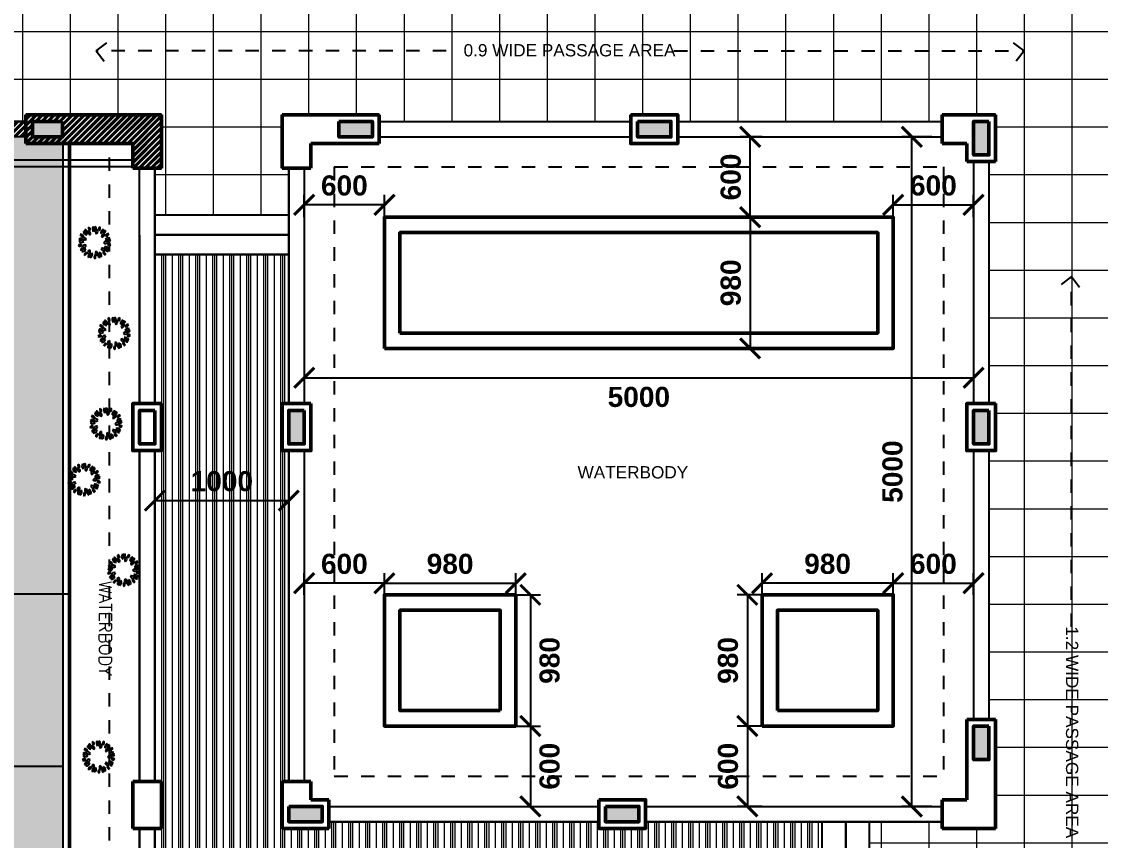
# Model space of a CAD drawing. Header units: millimetres. Extents: x 1521 to 3683, y 1649 to 3322.
# Drawn here: x 1660.59 to 1668.65, y 1663.33 to 1669.44 of the extents above; entities that cross this region are included whole.
import ezdxf
from ezdxf.enums import TextEntityAlignment as Align

# ---------------------------------------------------------------- set-up
doc = ezdxf.new("R2010")
doc.units = ezdxf.units.MM
doc.header["$LTSCALE"] = 0.1
doc.linetypes.add('DASHED', pattern=[0.75, 0.5, -0.25])
doc.linetypes.add('DASHED2', pattern=[0.375, 0.25, -0.125])
doc.layers.get('DEFPOINTS').update_dxf_attribs({"lineweight": 25})
doc.layers.add('4', color=6, linetype='Continuous')
doc.layers.add('HA', color=74, linetype='Continuous')
for name, color, linetype, lineweight in [('COL', 1, 'Continuous', 50), ('WALL', 7, 'Continuous', 50), ('WIN', 8, 'Continuous', 25)]:
    doc.layers.add(name, color=color, linetype=linetype, lineweight=lineweight)
doc.styles.add('STYLE1', font='arialbd.ttf')
doc.styles.add('style3', font='simplex.shx')
doc.styles.add('WORKING', font='ARIALN.TTF')
doc.dimstyles.new('50', dxfattribs={"dimscale": 0.75, "dimtxt": 0.2, "dimasz": 0.2, "dimexe": 0.1, "dimexo": 0, "dimgap": 0.09, "dimtad": 2, "dimdec": 0, "dimlfac": 1000, "dimzin": 0, "dimdsep": 46, "dimtxsty": 'STYLE1', "dimblk": 'ARCHTICK', "dimcen": 0.09, "dimclrd": 4, "dimclre": 8, "dimclrt": 6, "dimadec": 0, "dimazin": 0, "dimtfac": 1, "dimtdec": 0, "dimtofl": 0, "dimtmove": 0, "dimatfit": 3, "dimldrblk": 'OPEN90', "dimfxl": 0.05, "dimtolj": 1, "dimtzin": 0, "dimarcsym": 0})
pattern_1 = [(45, (1042.899978, 936.663584), (-0.0224506403, 0.0224506403), []), (45, (1042.899978, 936.67946), (-0.0224506403, 0.0224506403), [])]

# ---------------------------------------------------------------- blocks, each defined once
blk = doc.blocks.new('_ArchTick')
at = {"color": 0, "linetype": 'ByBlock', "const_width": 0.15}
blk.add_lwpolyline([(-0.5, -0.5), (0.5, 0.5)], dxfattribs=at)
blk = doc.blocks.new('*D113')
at = {"color": 8, "lineweight": -2}
for p, q in [((1666.1204, 1665.1611), (1666.1204, 1665.3225)), ((1667.1004, 1665.1611), (1667.1004, 1665.3225))]:
    blk.add_line(p, q, dxfattribs=at)
at = {"color": 4, "lineweight": -2}
blk.add_line((1667.1004, 1665.2475), (1666.1204, 1665.2475), dxfattribs=at)
at = {"layer": 'DEFPOINTS', "color": 0}
for p in [(1666.1204, 1665.2475), (1666.1204, 1665.1611), (1667.1004, 1665.1611)]:
    blk.add_point(p, dxfattribs=at)
at = {"color": 4, "lineweight": -2, "xscale": 0.15, "yscale": 0.15, "zscale": 0.15, "rotation": 180}
blk.add_blockref('_ArchTick', (1666.1204, 1665.2475), dxfattribs=at)
at = {"color": 4, "lineweight": -2, "xscale": 0.15, "yscale": 0.15, "zscale": 0.15}
blk.add_blockref('_ArchTick', (1667.1004, 1665.2475), dxfattribs=at)
at = {"color": 6, "insert": (1666.6104, 1665.3916), "char_height": 0.15, "attachment_point": 5, "style": 'STYLE1'}
blk.add_mtext('\\A1;980', dxfattribs=at)
blk = doc.blocks.new('_Open90')
at = {"color": 0, "linetype": 'ByBlock', "lineweight": -2}
for p, q in [((0, 0), (-1, 0)), ((-0.5, 0.5), (0, 0)), ((0, 0), (-0.5, -0.5))]:
    blk.add_line(p, q, dxfattribs=at)
blk = doc.blocks.new('*D114')
at = {"color": 8, "lineweight": -2}
for p, q in [((1666.1204, 1665.1611), (1665.9358, 1665.1611)), ((1666.1204, 1664.1811), (1665.9358, 1664.1811))]:
    blk.add_line(p, q, dxfattribs=at)
at = {"color": 4, "lineweight": -2}
blk.add_line((1666.0108, 1665.1611), (1666.0108, 1664.1811), dxfattribs=at)
at = {"layer": 'DEFPOINTS', "color": 0}
for p in [(1666.1204, 1665.1611), (1666.0108, 1664.1811), (1666.1204, 1664.1811)]:
    blk.add_point(p, dxfattribs=at)
at = {"color": 4, "lineweight": -2, "xscale": 0.15, "yscale": 0.15, "zscale": 0.15}
for p, rotation in [((1666.0108, 1665.1611), 90), ((1666.0108, 1664.1811), 270)]:
    blk.add_blockref('_ArchTick', p, dxfattribs=dict(at, rotation=rotation))
at = {"color": 6, "insert": (1665.8666, 1664.6711), "char_height": 0.15, "attachment_point": 5, "rotation": 90, "style": 'STYLE1'}
blk.add_mtext('\\A1;980', dxfattribs=at)
blk = doc.blocks.new('*D115')
at = {"color": 8, "lineweight": -2}
for p, q in [((1667.1004, 1665.1611), (1667.1004, 1665.3225)), ((1667.7004, 1665.1611), (1667.7004, 1665.3225))]:
    blk.add_line(p, q, dxfattribs=at)
at = {"color": 4, "lineweight": -2}
blk.add_line((1667.1004, 1665.2475), (1667.7004, 1665.2475), dxfattribs=at)
at = {"layer": 'DEFPOINTS', "color": 0}
for p in [(1667.7004, 1665.2475), (1667.1004, 1665.1611), (1667.7004, 1665.1611)]:
    blk.add_point(p, dxfattribs=at)
at = {"color": 4, "lineweight": -2, "xscale": 0.15, "yscale": 0.15, "zscale": 0.15, "rotation": 180}
blk.add_blockref('_ArchTick', (1667.1004, 1665.2475), dxfattribs=at)
at = {"color": 4, "lineweight": -2, "xscale": 0.15, "yscale": 0.15, "zscale": 0.15}
blk.add_blockref('_ArchTick', (1667.7004, 1665.2475), dxfattribs=at)
at = {"color": 6, "insert": (1667.4004, 1665.3916), "char_height": 0.15, "attachment_point": 5, "style": 'STYLE1'}
blk.add_mtext('\\A1;600', dxfattribs=at)
blk = doc.blocks.new('*D116')
at = {"color": 8, "lineweight": -2}
for p, q in [((1666.1204, 1664.1811), (1665.9358, 1664.1811)), ((1666.1204, 1663.5811), (1665.9358, 1663.5811))]:
    blk.add_line(p, q, dxfattribs=at)
at = {"color": 4, "lineweight": -2}
blk.add_line((1666.0108, 1664.1811), (1666.0108, 1663.5811), dxfattribs=at)
at = {"layer": 'DEFPOINTS', "color": 0}
for p in [(1666.1204, 1664.1811), (1666.0108, 1663.5811), (1666.1204, 1663.5811)]:
    blk.add_point(p, dxfattribs=at)
at = {"color": 4, "lineweight": -2, "xscale": 0.15, "yscale": 0.15, "zscale": 0.15}
for p, rotation in [((1666.0108, 1664.1811), 90), ((1666.0108, 1663.5811), 270)]:
    blk.add_blockref('_ArchTick', p, dxfattribs=dict(at, rotation=rotation))
at = {"color": 6, "insert": (1665.8667, 1663.8811), "char_height": 0.15, "attachment_point": 5, "rotation": 90, "style": 'STYLE1'}
blk.add_mtext('\\A1;600', dxfattribs=at)
blk = doc.blocks.new('*D117')
at = {"color": 8, "lineweight": -2}
for p, q in [((1662.7004, 1667.9811), (1662.7004, 1668.148)), ((1663.3004, 1667.9811), (1663.3004, 1668.148))]:
    blk.add_line(p, q, dxfattribs=at)
at = {"color": 4, "lineweight": -2}
blk.add_line((1663.3004, 1668.073), (1662.7004, 1668.073), dxfattribs=at)
at = {"layer": 'DEFPOINTS', "color": 0}
for p in [(1662.7004, 1668.073), (1662.7004, 1667.9811), (1663.3004, 1667.9811)]:
    blk.add_point(p, dxfattribs=at)
at = {"color": 4, "lineweight": -2, "xscale": 0.15, "yscale": 0.15, "zscale": 0.15, "rotation": 180}
blk.add_blockref('_ArchTick', (1662.7004, 1668.073), dxfattribs=at)
at = {"color": 4, "lineweight": -2, "xscale": 0.15, "yscale": 0.15, "zscale": 0.15}
blk.add_blockref('_ArchTick', (1663.3004, 1668.073), dxfattribs=at)
at = {"color": 6, "insert": (1663.0004, 1668.2171), "char_height": 0.15, "attachment_point": 5, "style": 'STYLE1'}
blk.add_mtext('\\A1;600', dxfattribs=at)
blk = doc.blocks.new('*D118')
at = {"color": 8, "lineweight": -2}
for p, q in [((1662.7004, 1666.8398), (1662.7004, 1666.7072)), ((1667.7004, 1666.8398), (1667.7004, 1666.7072))]:
    blk.add_line(p, q, dxfattribs=at)
at = {"color": 4, "lineweight": -2}
blk.add_line((1662.7004, 1666.7822), (1667.7004, 1666.7822), dxfattribs=at)
at = {"layer": 'DEFPOINTS', "color": 0}
for p in [(1662.7004, 1666.8398), (1667.7004, 1666.8398), (1667.7004, 1666.7822)]:
    blk.add_point(p, dxfattribs=at)
at = {"color": 4, "lineweight": -2, "xscale": 0.15, "yscale": 0.15, "zscale": 0.15, "rotation": 180}
blk.add_blockref('_ArchTick', (1662.7004, 1666.7822), dxfattribs=at)
at = {"color": 4, "lineweight": -2, "xscale": 0.15, "yscale": 0.15, "zscale": 0.15}
blk.add_blockref('_ArchTick', (1667.7004, 1666.7822), dxfattribs=at)
at = {"color": 6, "insert": (1665.2004, 1666.6381), "char_height": 0.15, "attachment_point": 5, "style": 'STYLE1'}
blk.add_mtext('\\A1;5000', dxfattribs=at)
blk = doc.blocks.new('*D119')
at = {"color": 8, "lineweight": -2}
for p, q in [((1667.3896, 1668.5811), (1667.1648, 1668.5811)), ((1667.3896, 1663.5811), (1667.1648, 1663.5811))]:
    blk.add_line(p, q, dxfattribs=at)
at = {"color": 4, "lineweight": -2}
blk.add_line((1667.2398, 1663.5811), (1667.2398, 1668.5811), dxfattribs=at)
at = {"layer": 'DEFPOINTS', "color": 0}
for p in [(1667.2398, 1668.5811), (1667.3896, 1668.5811), (1667.3896, 1663.5811)]:
    blk.add_point(p, dxfattribs=at)
at = {"color": 4, "lineweight": -2, "xscale": 0.15, "yscale": 0.15, "zscale": 0.15}
for p, rotation in [((1667.2398, 1668.5811), 90), ((1667.2398, 1663.5811), 270)]:
    blk.add_blockref('_ArchTick', p, dxfattribs=dict(at, rotation=rotation))
at = {"color": 6, "insert": (1667.0957, 1666.0811), "char_height": 0.15, "attachment_point": 5, "rotation": 90, "style": 'STYLE1'}
blk.add_mtext('\\A1;5000', dxfattribs=at)
blk = doc.blocks.new('*D120')
at = {"color": 8, "lineweight": -2}
for p, q in [((1661.5854, 1665.6402), (1661.5854, 1665.9397)), ((1662.5854, 1665.6761), (1662.5854, 1665.9397))]:
    blk.add_line(p, q, dxfattribs=at)
at = {"color": 4, "lineweight": -2}
blk.add_line((1661.5854, 1665.8647), (1662.5854, 1665.8647), dxfattribs=at)
at = {"layer": 'DEFPOINTS', "color": 0}
for p in [(1662.5854, 1665.8647), (1661.5854, 1665.6402), (1662.5854, 1665.6761)]:
    blk.add_point(p, dxfattribs=at)
at = {"color": 4, "lineweight": -2, "xscale": 0.15, "yscale": 0.15, "zscale": 0.15, "rotation": 180}
blk.add_blockref('_ArchTick', (1661.5854, 1665.8647), dxfattribs=at)
at = {"color": 4, "lineweight": -2, "xscale": 0.15, "yscale": 0.15, "zscale": 0.15}
blk.add_blockref('_ArchTick', (1662.5854, 1665.8647), dxfattribs=at)
at = {"color": 6, "insert": (1662.0854, 1666.0088), "char_height": 0.15, "attachment_point": 5, "style": 'STYLE1'}
blk.add_mtext('\\A1;1000', dxfattribs=at)
blk = doc.blocks.new('AH19E')
for centre, radius, start, end in [((-0.175, 0.372), 0.108, 170.709, 259.1064), ((-0.323, 0.269), 0.127, 358.6571, 71.1583), ((-0.166, 0.41), 0.0681, 163.4613, 255.4329), ((-0.236, 0.37), 0.059, 333.3115, 85.5828), ((-0.064, 0.342), 0.0926, 160.5035, 255.3285), ((-0.162, 0.29), 0.0835, 333.2488, 82.5832), ((-0.024, 0.446), 0.0887, 151.7015, 229.7406), ((-0.141, 0.423), 0.0753, 322.8639, 58.5782), ((0.106, 0.395), 0.108, 130.709, 219.1064), ((-0.073, 0.411), 0.127, 318.6571, 31.1583), ((0.137, 0.418), 0.0681, 123.4613, 215.4329), ((0.172, 0.3), 0.0926, 120.5035, 215.3285), ((0.058, 0.432), 0.059, 293.3115, 45.5828), ((0.064, 0.323), 0.0835, 293.2488, 42.5832), ((0.27, 0.354), 0.0887, 111.7015, 189.7406), ((0.165, 0.412), 0.0753, 282.8639, 18.5782), ((0.337, 0.231), 0.108, 90.709, 179.1064), ((0.21, 0.359), 0.127, 278.6571, 351.1583), ((-0.447, -0.065), 0.0753, 42.8639, 138.5782), ((-0.423, 0), 0.127, 38.6571, 111.1583), ((-0.377, 0.174), 0.108, 210.709, 299.1064), ((-0.422, 0.133), 0.059, 13.3115, 125.5828), ((-0.393, 0.208), 0.0681, 203.4613, 295.4329), ((-0.383, 0.235), 0.0753, 2.8639, 98.5782), ((-0.308, 0.327), 0.0887, 191.7015, 269.7406), ((-0.313, 0.119), 0.0835, 13.2488, 122.5832), ((-0.271, 0.222), 0.0926, 200.5035, 295.3285), ((0.326, 0.116), 0.0926, 80.5035, 175.3285), ((0.258, 0.204), 0.0835, 253.2488, 2.5832), ((0.375, 0.229), 0.0681, 83.4613, 175.4329), ((0.324, 0.291), 0.059, 253.3115, 5.5828), ((0.408, -0.042), 0.108, 50.709, 139.1064), ((0.393, 0.137), 0.127, 238.6571, 311.1583), ((0.435, 0.095), 0.0887, 71.7015, 149.7406), ((0.393, 0.207), 0.0753, 242.8639, 338.5782), ((-0.449, 0.054), 0.0887, 231.7015, 309.7406), ((-0.411, -0.168), 0.059, 53.3115, 165.5828), ((-0.438, -0.092), 0.0681, 243.4613, 335.4329), ((-0.327, -0.271), 0.127, 78.6571, 151.1583), ((-0.403, -0.108), 0.108, 250.709, 339.1064), ((-0.319, -0.109), 0.0835, 53.2488, 162.5832), ((-0.353, -0.003), 0.0926, 240.5035, 335.3285), ((-0.382, -0.246), 0.0887, 271.7015, 349.7406), ((-0.304, -0.336), 0.0753, 82.8639, 178.5782), ((-0.178, -0.287), 0.0835, 93.2488, 202.5832), ((-0.272, -0.228), 0.0926, 280.5035, 15.3285), ((-0.08, -0.417), 0.127, 118.6571, 191.1583), ((-0.243, -0.34), 0.108, 290.709, 19.1064), ((0.045, -0.333), 0.0835, 133.2488, 242.5832), ((-0.064, -0.348), 0.0926, 320.5035, 55.3285), ((0.204, -0.369), 0.127, 158.6571, 231.1583), ((0.03, -0.415), 0.108, 330.709, 59.1064), ((0.246, -0.225), 0.0835, 173.2488, 282.5832), ((0.172, -0.307), 0.0926, 0.5035, 95.3285), ((0.326, -0.124), 0.0926, 40.5035, 135.3285), ((0.33, -0.013), 0.0835, 213.2488, 322.5832), ((0.287, -0.298), 0.108, 10.709, 99.1064), ((0.39, -0.15), 0.127, 198.6571, 271.1583), ((0.343, -0.275), 0.059, 173.3115, 285.5828), ((0.291, -0.336), 0.0681, 3.4613, 95.4329), ((0.396, -0.21), 0.0887, 31.7015, 109.7406), ((0.435, -0.097), 0.0753, 202.8639, 298.5782), ((0.436, -0.069), 0.0681, 43.4613, 135.4329), ((0.437, 0.012), 0.059, 213.3115, 325.5828), ((-0.21, -0.392), 0.059, 93.3115, 205.5828), ((-0.279, -0.351), 0.0681, 283.4613, 15.4329), ((-0.019, -0.452), 0.0753, 122.8639, 218.5782), ((-0.137, -0.432), 0.0887, 311.7015, 29.7406), ((0.088, -0.434), 0.059, 133.3115, 245.5828), ((0.009, -0.447), 0.0681, 323.4613, 55.4329), ((0.272, -0.357), 0.0753, 162.8639, 258.5782), ((0.17, -0.418), 0.0887, 351.7015, 69.7406)]:
    blk.add_arc(centre, radius, start, end)
blk = doc.blocks.new('FT3')
at = {"xscale": 84, "yscale": 84, "zscale": 9, "rotation": 210}
blk.add_blockref('AH19E', (-2.3, -2.6), dxfattribs=at)
blk = doc.blocks.new('TR6')
blk.add_blockref('FT3', (2.4, 1))
blk = doc.blocks.new('*D121')
at = {"color": 8, "lineweight": -2}
for p, q in [((1666.1204, 1667.9811), (1665.9564, 1667.9811)), ((1666.1204, 1667.0011), (1665.9564, 1667.0011))]:
    blk.add_line(p, q, dxfattribs=at)
at = {"color": 4, "lineweight": -2}
blk.add_line((1666.0314, 1667.9811), (1666.0314, 1667.0011), dxfattribs=at)
at = {"layer": 'DEFPOINTS', "color": 0}
for p in [(1666.1204, 1667.9811), (1666.0314, 1667.0011), (1666.1204, 1667.0011)]:
    blk.add_point(p, dxfattribs=at)
at = {"color": 4, "lineweight": -2, "xscale": 0.15, "yscale": 0.15, "zscale": 0.15}
for p, rotation in [((1666.0314, 1667.9811), 90), ((1666.0314, 1667.0011), 270)]:
    blk.add_blockref('_ArchTick', p, dxfattribs=dict(at, rotation=rotation))
at = {"color": 6, "insert": (1665.8873, 1667.4911), "char_height": 0.15, "attachment_point": 5, "rotation": 90, "style": 'STYLE1'}
blk.add_mtext('\\A1;980', dxfattribs=at)
blk = doc.blocks.new('*D122')
at = {"color": 8, "lineweight": -2}
for p, q in [((1666.1204, 1668.5811), (1665.9564, 1668.5811)), ((1666.1204, 1667.9811), (1665.9564, 1667.9811))]:
    blk.add_line(p, q, dxfattribs=at)
at = {"color": 4, "lineweight": -2}
blk.add_line((1666.0314, 1667.9811), (1666.0314, 1668.5811), dxfattribs=at)
at = {"layer": 'DEFPOINTS', "color": 0}
for p in [(1666.0314, 1668.5811), (1666.1204, 1668.5811), (1666.1204, 1667.9811)]:
    blk.add_point(p, dxfattribs=at)
at = {"color": 4, "lineweight": -2, "xscale": 0.15, "yscale": 0.15, "zscale": 0.15}
for p, rotation in [((1666.0314, 1668.5811), 90), ((1666.0314, 1667.9811), 270)]:
    blk.add_blockref('_ArchTick', p, dxfattribs=dict(at, rotation=rotation))
at = {"color": 6, "insert": (1665.8873, 1668.2811), "char_height": 0.15, "attachment_point": 5, "rotation": 90, "style": 'STYLE1'}
blk.add_mtext('\\A1;600', dxfattribs=at)
blk = doc.blocks.new('*D123')
at = {"color": 8, "lineweight": -2}
for p, q in [((1667.1004, 1667.9811), (1667.1004, 1668.148)), ((1667.7004, 1667.9811), (1667.7004, 1668.148))]:
    blk.add_line(p, q, dxfattribs=at)
at = {"color": 4, "lineweight": -2}
blk.add_line((1667.1004, 1668.073), (1667.7004, 1668.073), dxfattribs=at)
at = {"layer": 'DEFPOINTS', "color": 0}
for p in [(1667.7004, 1668.073), (1667.1004, 1667.9811), (1667.7004, 1667.9811)]:
    blk.add_point(p, dxfattribs=at)
at = {"color": 4, "lineweight": -2, "xscale": 0.15, "yscale": 0.15, "zscale": 0.15, "rotation": 180}
blk.add_blockref('_ArchTick', (1667.1004, 1668.073), dxfattribs=at)
at = {"color": 4, "lineweight": -2, "xscale": 0.15, "yscale": 0.15, "zscale": 0.15}
blk.add_blockref('_ArchTick', (1667.7004, 1668.073), dxfattribs=at)
at = {"color": 6, "insert": (1667.4004, 1668.2171), "char_height": 0.15, "attachment_point": 5, "style": 'STYLE1'}
blk.add_mtext('\\A1;600', dxfattribs=at)
blk = doc.blocks.new('*D124')
at = {"color": 8, "lineweight": -2}
for p, q in [((1663.3004, 1665.1611), (1663.3004, 1665.3225)), ((1664.2804, 1665.1611), (1664.2804, 1665.3225))]:
    blk.add_line(p, q, dxfattribs=at)
at = {"color": 4, "lineweight": -2}
blk.add_line((1663.3004, 1665.2475), (1664.2804, 1665.2475), dxfattribs=at)
at = {"layer": 'DEFPOINTS', "color": 0}
for p in [(1664.2804, 1665.2475), (1663.3004, 1665.1611), (1664.2804, 1665.1611)]:
    blk.add_point(p, dxfattribs=at)
at = {"color": 4, "lineweight": -2, "xscale": 0.15, "yscale": 0.15, "zscale": 0.15, "rotation": 180}
blk.add_blockref('_ArchTick', (1663.3004, 1665.2475), dxfattribs=at)
at = {"color": 4, "lineweight": -2, "xscale": 0.15, "yscale": 0.15, "zscale": 0.15}
blk.add_blockref('_ArchTick', (1664.2804, 1665.2475), dxfattribs=at)
at = {"color": 6, "insert": (1663.7904, 1665.3916), "char_height": 0.15, "attachment_point": 5, "style": 'STYLE1'}
blk.add_mtext('\\A1;980', dxfattribs=at)
blk = doc.blocks.new('*D125')
at = {"color": 8, "lineweight": -2}
for p, q in [((1664.2804, 1665.1611), (1664.4649, 1665.1611)), ((1664.2804, 1664.1811), (1664.4649, 1664.1811))]:
    blk.add_line(p, q, dxfattribs=at)
at = {"color": 4, "lineweight": -2}
blk.add_line((1664.3899, 1665.1611), (1664.3899, 1664.1811), dxfattribs=at)
at = {"layer": 'DEFPOINTS', "color": 0}
for p in [(1664.2804, 1665.1611), (1664.2804, 1664.1811), (1664.3899, 1664.1811)]:
    blk.add_point(p, dxfattribs=at)
at = {"color": 4, "lineweight": -2, "xscale": 0.15, "yscale": 0.15, "zscale": 0.15}
for p, rotation in [((1664.3899, 1665.1611), 90), ((1664.3899, 1664.1811), 270)]:
    blk.add_blockref('_ArchTick', p, dxfattribs=dict(at, rotation=rotation))
at = {"color": 6, "insert": (1664.5341, 1664.6711), "char_height": 0.15, "attachment_point": 5, "rotation": 90, "style": 'STYLE1'}
blk.add_mtext('\\A1;980', dxfattribs=at)
blk = doc.blocks.new('*D126')
at = {"color": 8, "lineweight": -2}
for p, q in [((1662.7004, 1665.1611), (1662.7004, 1665.3225)), ((1663.3004, 1665.1611), (1663.3004, 1665.3225))]:
    blk.add_line(p, q, dxfattribs=at)
at = {"color": 4, "lineweight": -2}
blk.add_line((1663.3004, 1665.2475), (1662.7004, 1665.2475), dxfattribs=at)
at = {"layer": 'DEFPOINTS', "color": 0}
for p in [(1662.7004, 1665.2475), (1662.7004, 1665.1611), (1663.3004, 1665.1611)]:
    blk.add_point(p, dxfattribs=at)
at = {"color": 4, "lineweight": -2, "xscale": 0.15, "yscale": 0.15, "zscale": 0.15, "rotation": 180}
blk.add_blockref('_ArchTick', (1662.7004, 1665.2475), dxfattribs=at)
at = {"color": 4, "lineweight": -2, "xscale": 0.15, "yscale": 0.15, "zscale": 0.15}
blk.add_blockref('_ArchTick', (1663.3004, 1665.2475), dxfattribs=at)
at = {"color": 6, "insert": (1663.0004, 1665.3916), "char_height": 0.15, "attachment_point": 5, "style": 'STYLE1'}
blk.add_mtext('\\A1;600', dxfattribs=at)
blk = doc.blocks.new('*D127')
at = {"color": 8, "lineweight": -2}
for p, q in [((1664.2804, 1664.1811), (1664.4649, 1664.1811)), ((1664.2804, 1663.5811), (1664.4649, 1663.5811))]:
    blk.add_line(p, q, dxfattribs=at)
at = {"color": 4, "lineweight": -2}
blk.add_line((1664.3899, 1664.1811), (1664.3899, 1663.5811), dxfattribs=at)
at = {"layer": 'DEFPOINTS', "color": 0}
for p in [(1664.2804, 1664.1811), (1664.2804, 1663.5811), (1664.3899, 1663.5811)]:
    blk.add_point(p, dxfattribs=at)
at = {"color": 4, "lineweight": -2, "xscale": 0.15, "yscale": 0.15, "zscale": 0.15}
for p, rotation in [((1664.3899, 1664.1811), 90), ((1664.3899, 1663.5811), 270)]:
    blk.add_blockref('_ArchTick', p, dxfattribs=dict(at, rotation=rotation))
at = {"color": 6, "insert": (1664.534, 1663.8811), "char_height": 0.15, "attachment_point": 5, "rotation": 90, "style": 'STYLE1'}
blk.add_mtext('\\A1;600', dxfattribs=at)

msp = doc.modelspace()

# ---------------------------------------------------------------- hatches: boundary and pattern name
at = {"lineweight": 0}
h = msp.add_hatch(dxfattribs=at)
h.set_pattern_fill('NET', color=9, scale=0.11224, style=0)
h.set_pattern_definition([(0, (3.5102, 95.31282), (0, 0.35636287), []), (90, (3.5102, 95.31282), (-0.35636287, 0), [])])
h.paths.add_polyline_path([(1666.924, 1662.5161), (1667.8654, 1662.5161), (1667.8654, 1661.4286), (1667.8154, 1661.4286), (1667.8154, 1660.1261), (1667.8654, 1660.1261), (1667.8654, 1659.8011), (1667.8154, 1659.8011), (1667.8154, 1659.2711), (1668.3779, 1659.2711), (1668.3779, 1659.3086), (1668.5279, 1659.3086), (1668.5279, 1659.2711), (1669.0904, 1659.2711), (1669.0904, 1659.3126), (1669.1479, 1659.3126), (1669.1479, 1659.8099), (1669.0904, 1659.8099), (1669.0904, 1669.5961), (1665.3254, 1669.5961), (1665.3254, 1670.2711), (1663.0754, 1670.2711), (1663.0754, 1669.5961), (1658.5454, 1669.5961), (1658.5454, 1669.553), (1658.5364, 1669.553), (1658.5364, 1669.5122), (1658.5119, 1669.5122), (1658.5119, 1668.832), (1658.5228, 1668.832), (1658.5228, 1668.8184), (1658.5364, 1668.8184), (1658.5364, 1668.7912), (1658.5454, 1668.7912), (1658.5454, 1668.7461), (1658.7454, 1668.7461), (1658.7454, 1668.6961), (1660.6204, 1668.6961), (1660.6204, 1668.7461), (1661.6354, 1668.7461), (1661.6354, 1668.3461), (1661.5854, 1668.3461), (1661.5854, 1667.9986), (1662.5854, 1667.9986), (1662.5854, 1668.3461), (1662.5354, 1668.3461), (1662.5354, 1668.7461), (1663.2604, 1668.7461), (1663.2604, 1668.6961), (1665.1404, 1668.6961), (1665.1404, 1668.7461), (1665.4904, 1668.7461), (1665.4904, 1668.6961), (1667.4654, 1668.6961), (1667.4654, 1668.7461), (1667.8654, 1668.7461), (1667.8654, 1668.3961), (1667.8154, 1668.3961), (1667.8154, 1666.5886), (1667.8654, 1666.5886), (1667.8654, 1666.2386), (1667.8154, 1666.2386), (1667.8154, 1664.2311), (1667.8654, 1664.2311), (1667.8654, 1663.4161), (1667.4654, 1663.4161), (1667.4654, 1663.4661), (1666.924, 1663.4661)])
h.paths.add_polyline_path([(1666.6186, 1662.4661), (1666.6186, 1662.5161), (1666.5668, 1662.5161), (1666.5668, 1662.4661)])
h = msp.add_hatch()
h.set_pattern_fill('STEEL', color=256, scale=0.01, style=0)
h.set_pattern_definition(pattern_1)
h.paths.add_polyline_path([(1656.9704, 1669.2211), (1656.8554, 1669.2211), (1656.8554, 1668.8061), (1656.9704, 1668.8061)])
h.paths.add_polyline_path([(1658.4704, 1668.6961), (1658.1795, 1668.6961, -0.000135), (1658.1791, 1668.6943, -0.000621), (1658.179, 1668.6946, -0.014439), (1658.1747, 1668.6961), (1656.9704, 1668.6961), (1656.9704, 1668.5811), (1658.4704, 1668.5811)])
h.paths.add_polyline_path([(1660.6204, 1668.6961), (1658.7454, 1668.6961), (1658.7454, 1668.5811), (1660.6204, 1668.5811)])
h.paths.add_polyline_path([(1658.5454, 1668.7912), (1658.5079, 1668.7912), (1658.4956, 1668.7912), (1658.4704, 1668.7912), (1658.4704, 1668.6961), (1658.5454, 1668.6961)])
h.paths.add_polyline_path([(1658.5079, 1669.5961), (1658.4704, 1669.5961), (1658.4704, 1669.553), (1658.5079, 1669.553)])
h.paths.add_polyline_path([(1658.5454, 1669.5961), (1658.5079, 1669.5961), (1658.5079, 1669.553), (1658.5454, 1669.553)])
h.paths.add_polyline_path([(1660.7804, 1669.6711), (1660.603, 1669.6711), (1660.603, 1669.5961), (1660.7804, 1669.5961)])
h = msp.add_hatch()
h.set_pattern_fill('STEEL', color=256, scale=0.01, style=0)
h.set_pattern_definition(pattern_1)
h.paths.add_polyline_path([(1661.6354, 1668.7461), (1660.6204, 1668.7461), (1660.6204, 1668.6961), (1660.6204, 1668.5811), (1660.6704, 1668.5811), (1660.6704, 1668.6961), (1660.8954, 1668.6961), (1660.8954, 1668.5811), (1660.8954, 1668.5311), (1661.4204, 1668.5311), (1661.4204, 1668.3461), (1661.6354, 1668.3461)])
h.paths.add_polyline_path([(1660.8954, 1668.5811), (1660.6204, 1668.5811), (1660.6204, 1668.5311), (1660.8954, 1668.5311)], flags=17)
h = msp.add_hatch()
h.set_pattern_fill('GRASS', color=3, scale=0.00625, style=0)
h.set_pattern_definition([(90, (667.3189, 932.20063), (-0.112253125, 0.112253125), [0.029765625, -0.194740625]), (45, (667.3189, 932.20063), (-0.112253202, 0.112253202), [0.029765625, -0.128984375]), (135, (667.3189, 932.20063), (-0.112253202, -0.112253202), [0.029765625, -0.128984375])])
h.paths.add_polyline_path([(1664.6236, 1661.7581), (1664.6236, 1659.3511), (1667.6504, 1659.3511), (1667.6504, 1660.1261), (1667.7004, 1660.1261), (1667.7004, 1661.4286), (1667.6504, 1661.4286), (1667.6504, 1661.7581)])
h.paths.add_polyline_path([(1663.2652, 1659.3511), (1663.2652, 1661.7581), (1660.8994, 1661.7581), (1660.8954, 1668.5811), (1658.4704, 1668.5811), (1658.4704, 1659.3511)])
h = msp.add_hatch(dxfattribs=at)
h.set_pattern_fill('PLASTI', color=33, scale=0.02, angle=90, style=0)
h.paths.add_polyline_path([(1661.5854, 1667.7015), (1662.5854, 1667.7015), (1662.5854, 1666.5886), (1662.5354, 1666.5886), (1662.5354, 1666.2386), (1662.5854, 1666.2386), (1662.5854, 1663.7661), (1662.5354, 1663.7661), (1662.5354, 1663.4161), (1662.8854, 1663.4161), (1662.8854, 1663.4661), (1664.9004, 1663.4661), (1664.9004, 1663.4161), (1665.2504, 1663.4161), (1665.2504, 1663.4661), (1666.5668, 1663.4661), (1666.5668, 1662.5161), (1661.6354, 1662.5161), (1661.6354, 1662.6511), (1661.5854, 1662.6511), (1661.5854, 1663.4161), (1661.6354, 1663.4161), (1661.6354, 1663.7661), (1661.5854, 1663.7661), (1661.5854, 1666.2386), (1661.6354, 1666.2386), (1661.6354, 1666.5886), (1661.5854, 1666.5886)])
at = {"layer": 'COL'}
h = msp.add_hatch(color=256, dxfattribs=at)
h.paths.add_polyline_path([(1667.8154, 1664.1811), (1667.8154, 1663.9311), (1667.7004, 1663.9311), (1667.7004, 1664.1811)])
h.paths.add_polyline_path([(1662.7004, 1666.5386), (1662.7004, 1666.2886), (1662.5854, 1666.2886), (1662.5854, 1666.5386)])
h.paths.add_polyline_path([(1662.5854, 1663.5811), (1662.8354, 1663.5811), (1662.8354, 1663.4661), (1662.5854, 1663.4661)])
h.paths.add_polyline_path([(1664.9504, 1663.5811), (1665.2004, 1663.5811), (1665.2004, 1663.4661), (1664.9504, 1663.4661)])
h.paths.add_polyline_path([(1667.8154, 1668.6961), (1667.8154, 1668.4461), (1667.7004, 1668.4461), (1667.7004, 1668.6961)])
h.paths.add_polyline_path([(1662.9604, 1668.6961), (1663.2104, 1668.6961), (1663.2104, 1668.5811), (1662.9604, 1668.5811)])
h.paths.add_polyline_path([(1665.1904, 1668.6961), (1665.4404, 1668.6961), (1665.4404, 1668.5811), (1665.1904, 1668.5811)])
h.paths.add_polyline_path([(1667.8154, 1666.5386), (1667.8154, 1666.2886), (1667.7004, 1666.2886), (1667.7004, 1666.5386)])
h.paths.add_polyline_path([(1669.0904, 1664.0461), (1669.3904, 1664.0461), (1669.3904, 1663.9311), (1669.0904, 1663.9311)])
h.paths.add_polyline_path([(1669.2054, 1669.8961), (1669.2054, 1669.5961), (1669.0904, 1669.5961), (1669.0904, 1669.8961)])
h.paths.add_polyline_path([(1671.2304, 1672.0361), (1671.5304, 1672.0361), (1671.5304, 1671.9211), (1671.2304, 1671.9211)])
h.paths.add_polyline_path([(1669.0904, 1672.0361), (1669.3904, 1672.0361), (1669.3904, 1671.9211), (1669.0904, 1671.9211)])
h.paths.add_polyline_path([(1671.1554, 1664.0461), (1671.5304, 1664.0461), (1671.5304, 1663.9311), (1671.1554, 1663.9311)])
h.paths.add_polyline_path([(1671.5304, 1661.6611), (1671.5304, 1661.5461), (1671.1554, 1661.5461), (1671.1554, 1661.6611)])
h.paths.add_polyline_path([(1671.5304, 1666.4711), (1671.5304, 1666.3561), (1671.1554, 1666.3561), (1671.1554, 1666.4711)])
h.paths.add_polyline_path([(1665.3254, 1669.9711), (1665.4404, 1669.9711), (1665.4404, 1669.5961), (1665.3254, 1669.5961)])
edge = h.paths.add_edge_path()
edge.add_line((1671.5304, 1668.5811), (1671.1554, 1668.5811))
edge.add_line((1671.1554, 1668.5811), (1671.1554, 1668.6961))
edge.add_line((1671.1554, 1668.6961), (1671.5304, 1668.6961))
h.paths.add_polyline_path([(1669.3904, 1668.6961), (1669.3904, 1668.5811), (1669.0904, 1668.5811), (1669.0904, 1668.6961)])
h.paths.add_polyline_path([(1666.6004, 1672.0361), (1666.6004, 1671.9211), (1666.3004, 1671.9211), (1666.3004, 1672.0361)])
h.paths.add_polyline_path([(1665.3254, 1672.0361), (1665.4404, 1672.0361), (1665.4404, 1671.7361), (1665.3254, 1671.7361)])
h.paths.add_polyline_path([(1662.9604, 1672.0361), (1663.0754, 1672.0361), (1663.0754, 1671.7361), (1662.9604, 1671.7361)])
h.paths.add_polyline_path([(1667.8154, 1657.4311), (1667.7004, 1657.4311), (1667.7004, 1657.6561), (1667.8154, 1657.6561)])
h.paths.add_polyline_path([(1671.2554, 1659.9711), (1671.5304, 1659.9711), (1671.5304, 1659.8561), (1671.2554, 1659.8561)])
h.paths.add_polyline_path([(1658.4704, 1669.8211), (1658.5854, 1669.8211), (1658.5854, 1669.5961), (1658.4704, 1669.5961)])
h.paths.add_polyline_path([(1671.3054, 1657.4311), (1671.3054, 1657.5461), (1671.5304, 1657.5461), (1671.5304, 1657.4311)])
h.paths.add_polyline_path([(1660.7804, 1669.8211), (1660.8954, 1669.8211), (1660.8954, 1669.5961), (1660.7804, 1669.5961)])
h.paths.add_polyline_path([(1660.7804, 1672.0361), (1660.8954, 1672.0361), (1660.8954, 1671.8111), (1660.7804, 1671.8111)])
h.paths.add_polyline_path([(1658.4704, 1672.0361), (1658.5854, 1672.0361), (1658.5854, 1671.8111), (1658.4704, 1671.8111)])
h.paths.add_polyline_path([(1669.2054, 1657.4311), (1669.0904, 1657.4311), (1669.0904, 1657.6561), (1669.2054, 1657.6561)])
h.paths.add_polyline_path([(1669.3154, 1659.9711), (1669.3154, 1659.8561), (1669.0904, 1659.8561), (1669.0904, 1659.9711)])
h.paths.add_polyline_path([(1658.6954, 1668.6961), (1658.6954, 1668.5811), (1658.4704, 1668.5811), (1658.4704, 1668.6961)])
h.paths.add_polyline_path([(1656.8554, 1668.8061), (1656.9704, 1668.8061), (1656.9704, 1668.5811), (1656.8554, 1668.5811)])
h.paths.add_polyline_path([(1656.8554, 1672.0361), (1656.9704, 1672.0361), (1656.9704, 1671.8111), (1656.8554, 1671.8111)])
h.paths.add_polyline_path([(1660.8954, 1668.6961), (1660.8954, 1668.5811), (1660.6704, 1668.5811), (1660.6704, 1668.6961)])
h.paths.add_polyline_path([(1664.5004, 1670.2711), (1664.5004, 1671.0961), (1663.9004, 1671.0961), (1663.9004, 1670.2711), (1663.8254, 1670.2711), (1663.8254, 1671.1711), (1664.5754, 1671.1711), (1664.5754, 1670.2711)])
h.paths.add_polyline_path([(1669.0904, 1666.4711), (1669.3904, 1666.4711), (1669.3904, 1666.3561), (1669.0904, 1666.3561)])
h.paths.add_polyline_path([(1669.3904, 1661.6611), (1669.3904, 1661.5461), (1669.0904, 1661.5461), (1669.0904, 1661.6611)])
h.paths.add_polyline_path([(1667.8154, 1659.8511), (1667.7004, 1659.8511), (1667.7004, 1660.0761), (1667.8154, 1660.0761)])
h.paths.add_polyline_path([(1667.8154, 1661.7286), (1667.8154, 1661.4786), (1667.7004, 1661.4786), (1667.7004, 1661.7286)])
h.paths.add_polyline_path([(1662.9604, 1669.8961), (1663.0754, 1669.8961), (1663.0754, 1669.5961), (1662.9604, 1669.5961)])

# ---------------------------------------------------------------- linework, layer by layer
at = {"linetype": 'DASHED2'}
for p, q in [((1661.1467, 1669.2235), (1661.2251, 1669.2821)), ((1668.0775, 1669.2235), (1667.999, 1669.2821)), ((1663.7615, 1669.2235), (1661.1467, 1669.2235)), ((1661.1467, 1669.2235), (1661.2055, 1669.1453)), ((1665.4627, 1669.2235), (1668.0775, 1669.2235)), ((1668.0775, 1669.2235), (1668.0186, 1669.1453)), ((1668.4326, 1667.5375), (1668.3543, 1667.4787)), ((1668.4326, 1664.9227), (1668.4326, 1667.5375)), ((1668.4326, 1667.5375), (1668.4911, 1667.4591))]:
    msp.add_line(p, q, dxfattribs=at)
for p, q in [((1660.8994, 1661.7581), (1660.8994, 1668.5311)), ((1660.9031, 1663.88), (1659.3581, 1663.88))]:
    msp.add_line(p, q)
at = {"color": 0}
msp.add_line((1656.5815, 1665.1681), (1660.9464, 1665.1681), dxfattribs=at)
for points in [[(1658.7454, 1668.6961), (1660.6204, 1668.6961), (1660.6204, 1668.7461), (1661.6354, 1668.7461), (1661.6354, 1668.3461), (1661.5854, 1668.3461), (1661.5854, 1667.7015), (1662.5854, 1667.7015), (1662.5854, 1668.3461), (1662.5354, 1668.3461), (1662.5354, 1668.7461), (1663.2604, 1668.7461), (1663.2604, 1668.6961), (1665.1404, 1668.6961), (1665.1404, 1668.7461), (1665.4904, 1668.7461), (1665.4904, 1668.6961), (1667.4654, 1668.6961), (1667.4654, 1668.7461), (1667.8654, 1668.7461), (1667.8654, 1668.3961), (1667.8154, 1668.3961), (1667.8154, 1666.5886), (1667.8654, 1666.5886), (1667.8654, 1666.2386), (1667.8154, 1666.2386), (1667.8154, 1664.2311), (1667.8654, 1664.2311), (1667.8654, 1663.4161), (1667.4654, 1663.4161), (1667.4654, 1663.4661), (1666.5668, 1663.4661), (1666.5668, 1662.5161)], [(1667.8654, 1668.7461), (1667.8654, 1668.3961), (1667.8154, 1668.3961), (1667.8154, 1666.5886), (1667.8654, 1666.5886), (1667.8654, 1666.2386), (1667.8154, 1666.2386), (1667.8154, 1664.2311), (1667.8654, 1664.2311), (1667.8654, 1663.4161), (1667.4654, 1663.4161), (1667.4654, 1663.4661), (1665.2504, 1663.4661), (1665.2504, 1663.4161), (1664.9004, 1663.4161), (1664.9004, 1663.4661), (1662.8854, 1663.4661), (1662.8854, 1663.4161), (1662.5354, 1663.4161), (1662.5354, 1663.7661), (1662.5854, 1663.7661), (1662.5854, 1666.2386), (1662.5354, 1666.2386), (1662.5354, 1666.5886), (1662.5854, 1666.5886), (1662.5854, 1668.3461), (1662.5354, 1668.3461), (1662.5354, 1668.7461), (1663.2604, 1668.7461), (1663.2604, 1668.6961), (1665.1404, 1668.6961), (1665.1404, 1668.7461), (1665.4904, 1668.7461), (1665.4904, 1668.6961), (1667.4654, 1668.6961), (1667.4654, 1668.7461), (1667.8654, 1668.7461)], [(1661.5854, 1667.7015), (1662.5854, 1667.7015), (1662.5854, 1666.5886), (1662.5354, 1666.5886), (1662.5354, 1666.2386), (1662.5854, 1666.2386), (1662.5854, 1663.7661), (1662.5354, 1663.7661), (1662.5354, 1663.4161), (1662.8854, 1663.4161), (1662.8854, 1663.4661), (1664.9004, 1663.4661), (1664.9004, 1663.4161), (1665.2504, 1663.4161), (1665.2504, 1663.4661), (1666.5668, 1663.4661), (1666.5668, 1662.5161)], [(1661.5854, 1662.6511), (1661.5854, 1663.4161), (1661.6354, 1663.4161), (1661.6354, 1663.7661), (1661.5854, 1663.7661), (1661.5854, 1666.2386), (1661.6354, 1666.2386), (1661.6354, 1666.5886), (1661.5854, 1666.5886), (1661.5854, 1667.7015)]]:
    msp.add_lwpolyline(points)
at = {"color": 24}
for points in [[(1661.5854, 1667.9986), (1662.5854, 1667.9986), (1662.5854, 1667.8501), (1661.5854, 1667.8501)], [(1661.5854, 1667.8501), (1662.5854, 1667.8501), (1662.5854, 1667.7015), (1661.5854, 1667.7015)], [(1666.7454, 1663.4661), (1666.5668, 1663.4661), (1666.5668, 1662.5161), (1666.7454, 1662.5161)], [(1666.924, 1663.4661), (1666.7454, 1663.4661), (1666.7454, 1662.5161), (1666.924, 1662.5161)]]:
    msp.add_lwpolyline(points, close=True, dxfattribs=at)
at = {"layer": 'COL'}
for points in [[(1660.8954, 1668.6961), (1660.8954, 1668.5811), (1660.6704, 1668.5811), (1660.6704, 1668.6961)], [(1662.9604, 1668.6961), (1663.2104, 1668.6961), (1663.2104, 1668.5811), (1662.9604, 1668.5811)], [(1662.9604, 1668.6961), (1663.2104, 1668.6961), (1663.2104, 1668.5811), (1662.9604, 1668.5811)], [(1665.1904, 1668.6961), (1665.4404, 1668.6961), (1665.4404, 1668.5811), (1665.1904, 1668.5811)], [(1665.1904, 1668.6961), (1665.4404, 1668.6961), (1665.4404, 1668.5811), (1665.1904, 1668.5811)], [(1667.8154, 1668.6961), (1667.8154, 1668.4461), (1667.7004, 1668.4461), (1667.7004, 1668.6961)], [(1667.8154, 1668.6961), (1667.8154, 1668.4461), (1667.7004, 1668.4461), (1667.7004, 1668.6961)], [(1661.5854, 1666.5386), (1661.5854, 1666.2886), (1661.4704, 1666.2886), (1661.4704, 1666.5386)], [(1662.7004, 1666.5386), (1662.7004, 1666.2886), (1662.5854, 1666.2886), (1662.5854, 1666.5386)], [(1667.8154, 1666.5386), (1667.8154, 1666.2886), (1667.7004, 1666.2886), (1667.7004, 1666.5386)], [(1667.8154, 1666.5386), (1667.8154, 1666.2886), (1667.7004, 1666.2886), (1667.7004, 1666.5386)], [(1667.8154, 1664.1811), (1667.8154, 1663.9311), (1667.7004, 1663.9311), (1667.7004, 1664.1811)], [(1662.5854, 1663.5811), (1662.8354, 1663.5811), (1662.8354, 1663.4661), (1662.5854, 1663.4661)], [(1664.9504, 1663.5811), (1665.2004, 1663.5811), (1665.2004, 1663.4661), (1664.9504, 1663.4661)]]:
    msp.add_lwpolyline(points, close=True, dxfattribs=at)
at = {"layer": 'WALL'}
for p, q in [((1660.6204, 1668.7461), (1661.6354, 1668.7461)), ((1660.6204, 1668.5311), (1660.6204, 1668.7461)), ((1661.6354, 1668.7461), (1661.6354, 1668.3461)), ((1663.2604, 1668.7461), (1662.5354, 1668.7461)), ((1662.5354, 1668.3461), (1662.5354, 1668.7461)), ((1663.2604, 1668.5311), (1663.2604, 1668.7461)), ((1667.4654, 1668.7461), (1667.8654, 1668.7461)), ((1667.4654, 1668.5311), (1667.4654, 1668.7461)), ((1667.8654, 1668.7461), (1667.8654, 1668.3961)), ((1661.4204, 1668.5311), (1660.6204, 1668.5311)), ((1660.9464, 1661.805), (1660.9464, 1668.5311)), ((1661.4204, 1668.3461), (1661.4204, 1668.5311)), ((1662.7504, 1668.5311), (1663.2604, 1668.5311)), ((1662.7504, 1668.3461), (1662.7504, 1668.5311)), ((1667.6504, 1668.5311), (1667.4654, 1668.5311)), ((1667.6504, 1668.3961), (1667.6504, 1668.5311)), ((1667.8654, 1668.3961), (1667.6504, 1668.3961)), ((1661.6354, 1668.3461), (1661.4204, 1668.3461)), ((1662.7504, 1668.3461), (1662.5354, 1668.3461)), ((1667.6504, 1663.6311), (1667.6504, 1664.2311)), ((1667.6504, 1664.2311), (1667.8654, 1664.2311)), ((1667.8654, 1664.2311), (1667.8654, 1663.4161)), ((1661.4204, 1663.4161), (1661.4204, 1663.7661)), ((1661.4204, 1663.7661), (1661.6354, 1663.7661)), ((1661.6354, 1663.7661), (1661.6354, 1663.4161)), ((1662.5354, 1663.4161), (1662.5354, 1663.7661)), ((1662.5354, 1663.7661), (1662.7504, 1663.7661)), ((1662.7504, 1663.7661), (1662.7504, 1663.6311)), ((1662.7504, 1663.6311), (1662.8854, 1663.6311)), ((1662.8854, 1663.6311), (1662.8854, 1663.4161)), ((1667.4654, 1663.6311), (1667.4654, 1663.4161)), ((1667.4654, 1663.6311), (1667.6504, 1663.6311)), ((1661.6354, 1663.4161), (1661.4204, 1663.4161)), ((1662.8854, 1663.4161), (1662.5354, 1663.4161)), ((1667.4654, 1663.4161), (1667.8654, 1663.4161))]:
    msp.add_line(p, q, dxfattribs=at)
for points in [[(1665.1404, 1668.7461), (1665.4904, 1668.7461), (1665.4904, 1668.5311), (1665.1404, 1668.5311)], [(1663.3004, 1667.0011), (1667.1004, 1667.0011), (1667.1004, 1667.9811), (1663.3004, 1667.9811)], [(1663.4154, 1667.1161), (1666.9854, 1667.1161), (1666.9854, 1667.8661), (1663.4154, 1667.8661)], [(1661.6354, 1666.5886), (1661.6354, 1666.2386), (1661.4204, 1666.2386), (1661.4204, 1666.5886)], [(1662.7504, 1666.5886), (1662.7504, 1666.2386), (1662.5354, 1666.2386), (1662.5354, 1666.5886)], [(1667.8654, 1666.5886), (1667.8654, 1666.2386), (1667.6504, 1666.2386), (1667.6504, 1666.5886)], [(1664.2804, 1664.1811), (1663.3004, 1664.1811), (1663.3004, 1665.1611), (1664.2804, 1665.1611)], [(1666.1204, 1664.1811), (1667.1004, 1664.1811), (1667.1004, 1665.1611), (1666.1204, 1665.1611)], [(1664.1654, 1664.2961), (1663.4154, 1664.2961), (1663.4154, 1665.0461), (1664.1654, 1665.0461)], [(1666.2354, 1664.2961), (1666.9854, 1664.2961), (1666.9854, 1665.0461), (1666.2354, 1665.0461)], [(1664.9004, 1663.6311), (1665.2504, 1663.6311), (1665.2504, 1663.4161), (1664.9004, 1663.4161)]]:
    msp.add_lwpolyline(points, close=True, dxfattribs=at)
at = {"layer": 'WIN'}
for p, q in [((1660.6204, 1668.6961), (1658.6954, 1668.6961)), ((1660.8954, 1668.6961), (1660.6704, 1668.6961)), ((1663.2604, 1668.6961), (1665.1404, 1668.6961)), ((1665.1904, 1668.6961), (1665.4404, 1668.6961)), ((1665.4904, 1668.6961), (1667.4654, 1668.6961)), ((1667.7004, 1668.6961), (1667.8154, 1668.6961)), ((1660.6204, 1668.5811), (1658.6954, 1668.5811)), ((1660.8954, 1668.5811), (1660.6704, 1668.5811)), ((1663.2604, 1668.5811), (1665.1404, 1668.5811)), ((1665.1904, 1668.5811), (1665.4404, 1668.5811)), ((1665.4904, 1668.5811), (1667.4654, 1668.5811)), ((1661.4204, 1668.4061), (1656.6804, 1668.4061)), ((1667.7004, 1668.3961), (1667.7004, 1666.5886)), ((1667.8154, 1668.3961), (1667.8154, 1666.5886)), ((1661.4204, 1668.3561), (1656.6304, 1668.3561)), ((1661.4704, 1666.5886), (1661.4704, 1668.3461)), ((1661.5854, 1666.5886), (1661.5854, 1668.3461)), ((1662.5854, 1668.3461), (1662.5854, 1666.5886)), ((1662.7004, 1668.3461), (1662.7004, 1666.5886)), ((1661.4704, 1667.8461), (1661.4704, 1666.5886)), ((1667.7004, 1666.5386), (1667.7004, 1666.2886)), ((1667.8154, 1666.5386), (1667.8154, 1666.2886)), ((1661.4704, 1666.2386), (1661.4704, 1663.7661)), ((1661.4704, 1663.7661), (1661.4704, 1666.2386)), ((1661.5854, 1663.7661), (1661.5854, 1666.2386)), ((1662.5854, 1666.2386), (1662.5854, 1663.7661)), ((1662.7004, 1666.2386), (1662.7004, 1663.7661)), ((1667.7004, 1666.2386), (1667.7004, 1664.2311)), ((1667.8154, 1666.2386), (1667.8154, 1664.2311)), ((1662.5854, 1663.5811), (1662.5854, 1663.4661)), ((1662.7004, 1663.5811), (1662.8354, 1663.5811)), ((1662.8854, 1663.5811), (1664.9004, 1663.5811)), ((1664.9504, 1663.5811), (1665.2004, 1663.5811)), ((1665.2504, 1663.5811), (1667.4654, 1663.5811)), ((1662.5854, 1663.4661), (1662.8354, 1663.4661)), ((1662.8854, 1663.4661), (1664.9004, 1663.4661)), ((1664.9504, 1663.4661), (1665.2004, 1663.4661)), ((1665.2504, 1663.4661), (1667.4654, 1663.4661)), ((1661.4704, 1663.4161), (1661.4704, 1662.3511)), ((1661.4704, 1662.3511), (1661.4704, 1663.4161)), ((1661.5854, 1662.6511), (1661.5854, 1663.4161))]:
    msp.add_line(p, q, dxfattribs=at)
at = {"layer": 'WIN', "linetype": 'DASHED'}
for p, q in [((1661.2454, 1662.1261), (1661.2454, 1668.5311)), ((1662.9254, 1668.3561), (1662.9254, 1663.8061)), ((1662.9254, 1668.3561), (1667.4754, 1668.3561)), ((1667.4754, 1668.3561), (1667.4754, 1663.8061)), ((1662.9254, 1663.8061), (1667.4754, 1663.8061))]:
    msp.add_line(p, q, dxfattribs=at)

# ---------------------------------------------------------------- block references
at = {"layer": 'HA', "xscale": 0.0029259580398957, "yscale": 0.0029259580396683, "zscale": 0.0029259580397198}
for p in [(1661.1347, 1667.796), (1661.2813, 1667.119), (1661.2196, 1666.4415), (1661.056, 1666.0245), (1661.3524, 1665.3496), (1661.1644, 1663.9549)]:
    msp.add_blockref('TR6', p, dxfattribs=at)

# ---------------------------------------------------------------- texts
at = {"ltscale": 0.2, "char_height": 0.091816, "width": 2.429084, "attachment_point": 1, "style": 'WORKING'}
for s, insert in [('{\\f@Arial Unicode MS|b0|i0|c0|p34; 0.9 WIDE PASSAGE AREA}', (1663.8557, 1669.2737)), ('{\\f@Arial Unicode MS|b0|i0|c0|p34;WATERBODY}', (1664.7426, 1666.1221))]:
    msp.add_mtext(s, dxfattribs=dict(at, insert=insert))
at = {"ltscale": 0.2, "insert": (1668.4828, 1665.3561), "char_height": 0.091816, "width": 2.429084, "attachment_point": 1, "rotation": 270, "style": 'WORKING'}
msp.add_mtext('\\pi0.43035;{\\f@Arial Unicode MS|b0|i0|c0|p34;1.2 WIDE PASSAGE AREA}', dxfattribs=at)
at = {"layer": '4', "style": 'style3'}
msp.add_text('WATERBODY', height=0.09182, rotation=270, dxfattribs=at).set_placement((1661.169, 1664.9088), align=Align.CENTER)

# ---------------------------------------------------------------- dimensions: what is measured, and where the dimension line sits
for base, p1, p2, angle, picture, middle in [((1666.0314, 1668.5811), (1666.1204, 1667.9811), (1666.1204, 1668.5811), 90, '*D122', (1665.8873, 1668.2811)), ((1667.2398, 1668.5811), (1667.3896, 1663.5811), (1667.3896, 1668.5811), 90, '*D119', (1667.0957, 1666.0811)), ((1667.7004, 1668.073), (1667.1004, 1667.9811), (1667.7004, 1667.9811), 180, '*D123', (1667.4004, 1668.2171)), ((1666.0314, 1667.0011), (1666.1204, 1667.9811), (1666.1204, 1667.0011), 90, '*D121', (1665.8873, 1667.4911)), ((1662.7004, 1665.2475), (1663.3004, 1665.1611), (1662.7004, 1665.1611), 180, '*D126', (1663.0004, 1665.3916)), ((1664.2804, 1665.2475), (1663.3004, 1665.1611), (1664.2804, 1665.1611), 180, '*D124', (1663.7904, 1665.3916)), ((1664.3899, 1664.1811), (1664.2804, 1665.1611), (1664.2804, 1664.1811), 90, '*D125', (1664.5341, 1664.6711)), ((1666.0108, 1664.1811), (1666.1204, 1665.1611), (1666.1204, 1664.1811), 90, '*D114', (1665.8666, 1664.6711)), ((1664.3899, 1663.5811), (1664.2804, 1664.1811), (1664.2804, 1663.5811), 90, '*D127', (1664.534, 1663.8811)), ((1666.0108, 1663.5811), (1666.1204, 1664.1811), (1666.1204, 1663.5811), 90, '*D116', (1665.8667, 1663.8811))]:
    dim = msp.add_linear_dim(base=base, p1=p1, p2=p2, angle=angle, dimstyle='50')
    dim.commit()
    dim.dimension.update_dxf_attribs({"geometry": picture, "text_midpoint": middle})
for base, p1, p2, picture, middle in [((1662.7004, 1668.073), (1663.3004, 1667.9811), (1662.7004, 1667.9811), '*D117', (1663.0004, 1668.2171)), ((1667.7004, 1666.7822), (1662.7004, 1666.8398), (1667.7004, 1666.8398), '*D118', (1665.2004, 1666.6381)), ((1662.5854, 1665.8647), (1661.5854, 1665.6402), (1662.5854, 1665.6761), '*D120', (1662.0854, 1666.0088)), ((1666.1204, 1665.2475), (1667.1004, 1665.1611), (1666.1204, 1665.1611), '*D113', (1666.6104, 1665.3916)), ((1667.7004, 1665.2475), (1667.1004, 1665.1611), (1667.7004, 1665.1611), '*D115', (1667.4004, 1665.3916))]:
    dim = msp.add_linear_dim(base=base, p1=p1, p2=p2, dimstyle='50')
    dim.commit()
    dim.dimension.update_dxf_attribs({"geometry": picture, "text_midpoint": middle})

doc.saveas('drawing.dxf')
